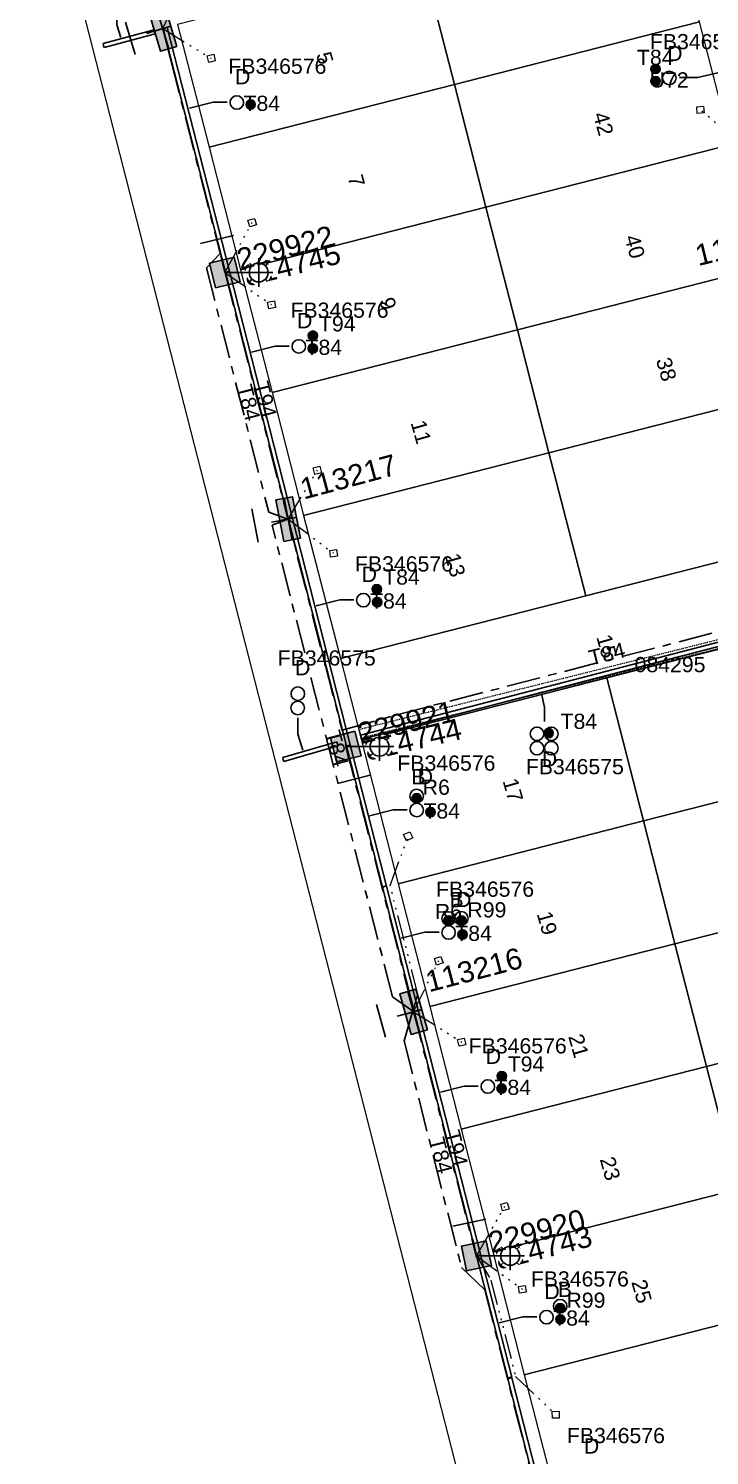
# Model space of a CAD drawing. Header units: metres. Extents: x 307635 to 308805, y 6256169 to 6257356.
# Drawn here: x 308244.3 to 308324.9, y 6256471.7 to 6256640.7 of the extents above; entities that cross this region are included whole.
import ezdxf
from ezdxf.enums import TextEntityAlignment as Align

# ---------------------------------------------------------------- set-up
doc = ezdxf.new("R2010")
doc.units = ezdxf.units.M
for name, pattern in [('Cable Exist UG', [7, 4, -1, 1, -1]), ('DASHED', [19.05, 12.7, -6.35]), ('HIDDEN2', [0.1875, 0.125, -0.0625]), ('PHANTOMX2', [6.6, 3, -0.75, 0.2, -0.75, 0.2, -0.75, 0.2, -0.75])]:
    doc.linetypes.add(name, pattern=pattern)
doc.layers.get('0').update_dxf_attribs({"color": 6})
doc.layers.get('Defpoints').update_dxf_attribs({"color": 250})
for name, color, linetype, lineweight in [('Cadastre Land Parcels_SP_EXT', 118, 'Continuous', 15), ('Cadastre Other Property_SP_EXT', 138, 'DASHED', 15), ('Mains_LV_EXT', 163, 'Continuous', 25), ('Mains_LV_SL_EXT', 135, 'Continuous', 25), ('Services_SP_EXT', 42, 'PHANTOMX2', 20)]:
    doc.layers.add(name, color=color, linetype=linetype, lineweight=lineweight)
for name, color, linetype in [('Duct_SP_EXT', 30, 'Continuous'), ('Equip_SP_SL_EXT', 7, 'Continuous'), ('SupportsUG_SP_LV_EXT', 7, 'Continuous'), ('SupportsUG_SP_LV_SL_EXT', 7, 'Continuous')]:
    doc.layers.add(name, color=color, linetype=linetype)
doc.styles.add('COLUMN_LABEL', font='arial.ttf', dxfattribs={"height": 2})
doc.styles.add('iecARIAL', font='arial.ttf', dxfattribs={"height": 2})
doc.styles.add('POLE_LABEL', font='arial.ttf', dxfattribs={"height": 2})
doc.styles.add('SL_LABEL', font='arial.ttf', dxfattribs={"height": 2})
doc.styles.get("Standard").update_dxf_attribs({"font": 'arial.ttf'})

# ---------------------------------------------------------------- blocks, each defined once
blk = doc.blocks.new('COLUMN_EXT')
blk.add_hatch(color=256).paths.add_polyline_path([(1.5, -1.5), (1.5, 1.5), (-1.5, 1.5), (-1.5, -1.5)])
blk.add_lwpolyline([(1.5, 1.5), (-1.5, 1.5), (-1.5, -1.5), (1.5, -1.5)], close=True)
at = {"layer": 'Defpoints', "flags": 128}
for points in [[(0, 0), (0, -2)], [(2, -4), (-2, -4)]]:
    blk.add_lwpolyline(points, dxfattribs=at)
at = {"flags": 9}
for tag, p in [('STREETNAME', (-1.81, 1.6)), ('SUBURB', (-1.81, 1.8)), ('NOTES', (-1.81, 2)), ('COLUMN_TYPE', (-1.81, 0.4)), ('OWNED_BY', (-1.81, 0.6)), ('LOCATION', (-1.81, 1.4)), ('LEGEND', (-1.81, 1.2)), ('USAGE', (-1.81, 1)), ('STATE', (-1.81, 0.8))]:
    blk.add_attdef(tag, text='', height=0.2, rotation=180, dxfattribs=at).set_placement(p, align=Align.MIDDLE_LEFT)
at = {"flags": 1}
blk.add_attdef('Z', (-1.81, 2.35), '', height=0.2, rotation=180, dxfattribs=at)
at = {"flags": 9}
for tag, style, p in [('STRUCTURE_PLANT_NUMBER', 'POLE_LABEL', (-1.81, -0.03)), ('STREET_CODE', 'COLUMN_LABEL', (-1.81, 0.2))]:
    blk.add_attdef(tag, text='', height=0.2, rotation=180, dxfattribs=dict(at, style=style)).set_placement(p, align=Align.MIDDLE_LEFT)
at = {"style": 'COLUMN_LABEL', "width": 0.9, "flags": 8}
blk.add_attdef('ASSET_NUM', text='', height=2, rotation=270, dxfattribs=at).set_placement((2, -4), align=Align.MIDDLE_LEFT)
blk = doc.blocks.new('PILLAR_EXT')
blk.add_hatch(color=256).paths.add_polyline_path([(2.5, -1), (2.5, 1), (-2.5, 1), (-2.5, -1)])
for p, q in [((2.5, 0), (-2.5, 0)), ((0, -1), (0, 1))]:
    blk.add_line(p, q)
at = {"ltscale": 10}
blk.add_line((-2.5, 0), (2.5, 0), dxfattribs=at)
blk.add_lwpolyline([(2.5, 1), (1.25, 1), (-1.25, 1), (-2.5, 1), (-2.5, -1), (2.5, -1)], close=True)
at = {"layer": 'Defpoints'}
for p, q in [((0, 0), (0, -2)), ((2, -4), (-2, -4))]:
    blk.add_line(p, q, dxfattribs=at)
for tag, p, flags in [('STREETNAME', (0, 1.8), 9), ('SUBURB', (0, 2), 1), ('SUPPORT_TYPE', (0, 0.6), 9), ('OWNED_BY', (0, 0.2), 9), ('LOCATION', (0, 1.2), 9), ('LEGEND', (0, 1), 9), ('PARENT', (0, 1.6), 9), ('USAGE', (0, 0.8), 9), ('NOTES', (0, 1.4), 9), ('STATE', (0, 0.4), 9)]:
    blk.add_attdef(tag, p, '', height=0.2, rotation=180, dxfattribs=dict(flags=flags))
at = {"width": 0.9, "flags": 8}
blk.add_attdef('ASSET_NUM', text='', height=2, rotation=270, dxfattribs=at).set_placement((2, -4), align=Align.MIDDLE_LEFT)
blk = doc.blocks.new('DUCT_EXT')
blk.add_circle((0, 0.8), 0.8)
at = {"flags": 1}
blk.add_attdef('Z', (0, 0), '', height=0.2, dxfattribs=at)
at = {"flags": 9}
for tag, p in [('DUCT_CODE', (0, 0)), ('XSECT_TYPE', (0, -0.2)), ('STATE', (0, -0.6)), ('FB_REFERENCE', (0, -0.4)), ('NOTES', (0, -0.8))]:
    blk.add_attdef(tag, text='', height=0.2, dxfattribs=at).set_placement(p, align=Align.MIDDLE_LEFT)
blk = doc.blocks.new('SL_LANTERN_EXT')
at = {"flags": 9}
for tag, p in [('LRATECODE', (-7.4, 0)), ('LOUTREACHVOCAB', (-7.2, 0)), ('LOUTREACH', (-7, 0)), ('LANTNUMBER', (-6.6, 0)), ('LNEW', (-6.4, 0)), ('LMASTVOCAB', (-6.2, 0)), ('LMAST', (-6, 0)), ('LLAMPVOCAB', (-5.8, 0)), ('LLAMP', (-5.6, 0)), ('LEXIST', (-5.4, 0)), ('LCHARGE3PERCENT', (-5.2, 0)), ('LCHARGE3', (-5, 0)), ('LCHARGE2PERCENT', (-4.8, 0)), ('LCHARGE2', (-4.6, 0)), ('LCHARGE1PERCENT', (-4.4, 0)), ('LCHARGE1', (-4.2, 0)), ('LCATEGORY', (-4, 0)), ('LBRACKETVOCAB', (-3.8, 0)), ('LBRACKET', (-3.6, 0)), ('LKINGHEIGHT', (-3.4, 0)), ('CREPLACE', (-3.2, 0)), ('CREMOVE', (-3, 0)), ('CNUMBER', (-2.8, 0)), ('CNEW', (-2.6, 0)), ('CEXIST', (-2.4, 0)), ('USAGE', (-2.2, 0)), ('STATE', (-2, 0)), ('OWNED_BY', (-1.8, 0)), ('ORIENTATION', (-1.6, 0)), ('OPERATING_VOLTAGE', (-1.4, 0)), ('NO_PHASES', (-1.2, 0)), ('LANTERN_TYPE', (-1, 0)), ('LANTERN_PURPOSE', (-0.8, 0)), ('CONTROL_TYPE', (-0.6, 0)), ('CONSTRUCTED_VOLTAGE', (-0.4, 0))]:
    blk.add_attdef(tag, text='', height=0.001, rotation=270, dxfattribs=at).set_placement(p, align=Align.MIDDLE_LEFT)
at = {"style": 'SL_LABEL', "flags": 9}
blk.add_attdef('STREET_CODE', text='', height=0.001, rotation=270, dxfattribs=at).set_placement((0, 0), align=Align.MIDDLE_LEFT)
at = {"flags": 1}
blk.add_attdef('Z', (0, 0), '', height=0.001, rotation=270, dxfattribs=at)
at = {"width": 0.9}
blk.add_attdef('LNUMBER', text='', height=1, dxfattribs=at).set_placement((7, -1), align=Align.MIDDLE_LEFT)
at = {"flags": 9}
for tag, p in [('LREMOVE', (0, -7.6)), ('LREPLACE', (0, -7.8)), ('LTYPE', (0, -8)), ('LTYPEVOCAB', (0, -8.2)), ('LEGEND', (0, -8.4)), ('SUBURB', (0, -8.6)), ('STREETNAME', (0, -8.8)), ('LOCATION', (0, -9)), ('NOTES', (0, -9.2)), ('MAINTAINED_BY', (0, -9.86))]:
    blk.add_attdef(tag, text='', height=0.001, dxfattribs=at).set_placement(p, align=Align.MIDDLE_LEFT)
blk.add_attdef('OPERATED_BY', (0, -9.61), '', height=0.001, dxfattribs=at)
blk.add_wipeout([(5.69, 0), (5.06, -1.06), (4, -1.69), (2.94, -1.06), (2.31, 0), (2.94, 1.06), (4, 1.69), (5.06, 1.06)])
for p, q in [((0, 0), (4, 0)), ((2.94, 1.06), (3.2, 0.8)), ((4, 1.69), (4, 0)), ((5.06, 1.06), (4.8, 0.8)), ((2.94, -1.06), (3.2, -0.8)), ((4, 0), (5.69, 0)), ((4, 0), (4, -1.69)), ((5.06, -1.06), (4.8, -0.8))]:
    blk.add_line(p, q)
blk.add_circle((4, 0), 1.12)
blk = doc.blocks.new('CCP_EXT')
at = {"flags": 9}
for tag, p in [('LIFE_SUPPORT', (0, -1.6)), ('STATE', (0, -1.8)), ('NOTES', (0, -2))]:
    blk.add_attdef(tag, text='', height=0.2, dxfattribs=at).set_placement(p, align=Align.MIDDLE_LEFT)
blk.add_wipeout([(0, 0.57), (0.57, 0), (0, -0.57), (-0.57, 0)])
blk.add_lwpolyline([(-0.57, 0), (0, 0.57), (0.57, 0), (0, -0.57), (-0.57, 0)])
at = {"flags": 1}
blk.add_attdef('Z', (0, 0), '', height=0.2, dxfattribs=at)
at = {"flags": 9}
for tag, p in [('CCP_TYPE', (0, 0)), ('CONSTRUCTED_VOLTAGE', (0, -0.2)), ('OPERATING_VOLTAGE', (0, -0.6)), ('ORIENTATION', (0, -0.8)), ('OWNED_BY', (0, -1)), ('NO_PHASES', (0, -0.4)), ('USAGE', (0, -1.2)), ('LEGEND', (0, -1.4))]:
    blk.add_attdef(tag, text='', height=0.2, dxfattribs=at).set_placement(p, align=Align.MIDDLE_LEFT)
blk = doc.blocks.new('CABLE_LARGE_EXT')
h = blk.add_hatch(color=256)
edge = h.paths.add_edge_path()
edge.add_arc((0, 0.55), 0.55, 0, 360)
blk.add_circle((0, 0.55), 0.55)
at = {"flags": 1}
blk.add_attdef('Z', (0, 0), '', height=0.2, dxfattribs=at)
at = {"flags": 9}
for tag, p in [('COND_CODE', (0, 0)), ('STATE', (0, -0.4)), ('XSECT_SIZE', (0, -0.6)), ('FB_REFERENCE', (0, -0.2)), ('NOTES', (0, -0.8))]:
    blk.add_attdef(tag, text='', height=0.2, dxfattribs=at).set_placement(p, align=Align.MIDDLE_LEFT)

msp = doc.modelspace()

# ---------------------------------------------------------------- linework, layer by layer
at = {"layer": 'Cadastre Land Parcels_SP_EXT', "linetype": 'Continuous'}
msp.add_lwpolyline([(308295.95, 6256466.36), (308244.28, 6256668.08)], dxfattribs=at)
for points in [[(308323.69, 6256641.46), (308319.96, 6256655.99), (308290.94, 6256648.57), (308294.67, 6256634.03), (308323.69, 6256641.46)], [(308294.67, 6256634.03), (308290.94, 6256648.57), (308261.91, 6256641.14), (308265.64, 6256626.61), (308294.67, 6256634.03)], [(308327.42, 6256626.93), (308323.69, 6256641.46), (308294.67, 6256634.03), (308298.4, 6256619.5), (308327.42, 6256626.93)], [(308298.4, 6256619.5), (308294.67, 6256634.03), (308265.64, 6256626.61), (308269.37, 6256612.08), (308298.4, 6256619.5)], [(308331.15, 6256612.4), (308327.42, 6256626.93), (308298.4, 6256619.5), (308302.13, 6256604.97), (308331.15, 6256612.4)], [(308302.13, 6256604.97), (308298.4, 6256619.5), (308269.37, 6256612.08), (308273.1, 6256597.55), (308302.13, 6256604.97)], [(308334.88, 6256597.86), (308331.15, 6256612.4), (308302.13, 6256604.97), (308305.86, 6256590.44), (308334.88, 6256597.86)], [(308305.86, 6256590.44), (308302.13, 6256604.97), (308273.1, 6256597.55), (308276.83, 6256583.02), (308305.86, 6256590.44)], [(308339.24, 6256580.91), (308337.23, 6256588.72), (308334.88, 6256597.86), (308305.86, 6256590.44), (308310.21, 6256573.49), (308339.24, 6256580.91)], [(308310.21, 6256573.49), (308305.86, 6256590.44), (308276.83, 6256583.02), (308281.18, 6256566.07), (308310.21, 6256573.49)], [(308312.69, 6256563.8), (308341.72, 6256571.22), (308339.24, 6256580.91), (308310.21, 6256573.49), (308281.18, 6256566.07), (308283.67, 6256556.38), (308312.69, 6256563.8)], [(308346.07, 6256554.27), (308343.61, 6256563.87), (308341.72, 6256571.22), (308312.69, 6256563.8), (308317.05, 6256546.85), (308346.07, 6256554.27)], [(308317.05, 6256546.85), (308312.69, 6256563.8), (308283.67, 6256556.38), (308288.02, 6256539.42), (308317.05, 6256546.85)], [(308349.8, 6256539.74), (308346.07, 6256554.27), (308317.05, 6256546.85), (308320.77, 6256532.32), (308349.8, 6256539.74)], [(308320.77, 6256532.32), (308317.05, 6256546.85), (308288.02, 6256539.42), (308291.75, 6256524.89), (308320.77, 6256532.32)], [(308353.53, 6256525.21), (308349.8, 6256539.74), (308320.77, 6256532.32), (308324.51, 6256517.78), (308353.53, 6256525.21)], [(308324.51, 6256517.78), (308320.77, 6256532.32), (308291.75, 6256524.89), (308295.48, 6256510.36), (308324.51, 6256517.78)], [(308357.26, 6256510.68), (308353.53, 6256525.21), (308324.51, 6256517.78), (308328.23, 6256503.25), (308357.26, 6256510.68)], [(308328.23, 6256503.25), (308324.51, 6256517.78), (308295.48, 6256510.36), (308299.21, 6256495.83), (308328.23, 6256503.25)], [(308331.96, 6256488.72), (308328.23, 6256503.25), (308299.21, 6256495.83), (308302.94, 6256481.3), (308331.96, 6256488.72)], [(308335.69, 6256474.19), (308331.96, 6256488.72), (308302.94, 6256481.3), (308307.73, 6256462.62), (308312.68, 6256458.15), (308340.89, 6256453.97), (308335.69, 6256474.19)]]:
    msp.add_lwpolyline(points, close=True, dxfattribs=at)
at = {"layer": 'Duct_SP_EXT'}
for p, q in [((308259.13, 6256640.49), (308253.1, 6256638.88)), ((308259.26, 6256640.02), (308253.22, 6256638.42)), ((308259.13, 6256640.49), (308259.2, 6256640.25)), ((308259.26, 6256640.02), (308259.2, 6256640.25)), ((308260.22, 6256640.65), (308260.45, 6256640.71)), ((308253.1, 6256638.88), (308253.16, 6256638.65)), ((308253.22, 6256638.42), (308253.16, 6256638.65)), ((308275, 6256582.71), (308275.24, 6256582.77)), ((308275, 6256582.71), (308275.24, 6256582.77)), ((308275.47, 6256582.83), (308275.24, 6256582.77)), ((308275.47, 6256582.83), (308275.24, 6256582.77)), ((308280.75, 6256556.2), (308274.35, 6256554.35)), ((308280.88, 6256555.73), (308274.48, 6256553.89)), ((308280.75, 6256556.2), (308280.82, 6256555.96)), ((308280.88, 6256555.73), (308280.82, 6256555.96)), ((308274.35, 6256554.35), (308274.42, 6256554.12)), ((308274.48, 6256553.89), (308274.42, 6256554.12)), ((308286.15, 6256539.02), (308286.38, 6256539.08)), ((308286.15, 6256539.02), (308286.38, 6256539.08)), ((308289.9, 6256524.33), (308286.15, 6256539.02)), ((308286.62, 6256539.14), (308286.38, 6256539.08)), ((308286.62, 6256539.14), (308286.38, 6256539.08)), ((308290.37, 6256524.45), (308286.62, 6256539.14)), ((308289.9, 6256524.33), (308290.13, 6256524.39)), ((308289.9, 6256524.33), (308290.13, 6256524.39)), ((308290.37, 6256524.45), (308290.13, 6256524.39)), ((308290.37, 6256524.45), (308290.13, 6256524.39)), ((308300.98, 6256480.91), (308301.21, 6256480.97)), ((308301, 6256480.82), (308301.24, 6256480.88)), ((308301.45, 6256481.03), (308301.21, 6256480.97)), ((308301.47, 6256480.93), (308301.24, 6256480.88))]:
    msp.add_line(p, q, dxfattribs=at)
for points in [[(308254.72, 6256642.77), (308254.72, 6256641.08), (308255.18, 6256639.6)], [(308321.29, 6256634.84), (308323.45, 6256634.84), (308326.53, 6256635.55)], [(308267.78, 6256631.92), (308266.12, 6256631.92), (308263.32, 6256631.22)], [(308275.13, 6256603.04), (308273.47, 6256603.04), (308270.66, 6256602.34)], [(308282.76, 6256573.01), (308281.11, 6256573.01), (308278.3, 6256572.31)], [(308305.32, 6256558.62), (308305.32, 6256560.29), (308305.01, 6256561.79)], [(308276.14, 6256559.07), (308276.14, 6256557.11), (308276.72, 6256555.22)], [(308289.07, 6256548.16), (308287.41, 6256548.16), (308284.61, 6256547.46)], [(308292.85, 6256533.67), (308291.19, 6256533.67), (308288.39, 6256532.97)], [(308297.48, 6256515.44), (308295.83, 6256515.44), (308293.02, 6256514.74)], [(308304.43, 6256488.14), (308302.78, 6256488.14), (308299.97, 6256487.43)]]:
    msp.add_lwpolyline(points, dxfattribs=at)
at = {"layer": 'Services_SP_EXT'}
msp.add_lwpolyline([(308260.15, 6256640.64), (308263.04, 6256646.72)], dxfattribs=at)

# ---------------------------------------------------------------- block references
at = {"layer": 'Duct_SP_EXT'}
for name, p in [('CABLE_LARGE_EXT', (308318.47, 6256635.31)), ('CABLE_LARGE_EXT', (308318.47, 6256633.87)), ('DUCT_EXT', (308320.1, 6256634)), ('DUCT_EXT', (308268.92, 6256631.1)), ('CABLE_LARGE_EXT', (308270.56, 6256631.1)), ('CABLE_LARGE_EXT', (308277.93, 6256603.75)), ('DUCT_EXT', (308276.26, 6256602.22)), ('CABLE_LARGE_EXT', (308277.91, 6256602.22)), ('CABLE_LARGE_EXT', (308285.48, 6256573.73)), ('DUCT_EXT', (308283.9, 6256572.19)), ('CABLE_LARGE_EXT', (308285.54, 6256572.19)), ('DUCT_EXT', (308276.14, 6256561.11)), ('DUCT_EXT', (308276.13, 6256559.43)), ('DUCT_EXT', (308304.44, 6256556.37)), ('CABLE_LARGE_EXT', (308305.82, 6256556.7)), ('DUCT_EXT', (308306.14, 6256556.37)), ('DUCT_EXT', (308304.44, 6256554.67)), ('DUCT_EXT', (308306.14, 6256554.67)), ('DUCT_EXT', (308290.2, 6256549)), ('DUCT_EXT', (308290.21, 6256547.34)), ('CABLE_LARGE_EXT', (308290.2, 6256549)), ('CABLE_LARGE_EXT', (308291.85, 6256547.34)), ('DUCT_EXT', (308293.98, 6256534.51)), ('CABLE_LARGE_EXT', (308293.98, 6256534.51)), ('DUCT_EXT', (308295.5, 6256534.52)), ('CABLE_LARGE_EXT', (308295.5, 6256534.52)), ('DUCT_EXT', (308293.98, 6256532.85)), ('CABLE_LARGE_EXT', (308295.63, 6256532.85)), ('CABLE_LARGE_EXT', (308300.27, 6256516.08)), ('DUCT_EXT', (308298.62, 6256514.62)), ('CABLE_LARGE_EXT', (308300.26, 6256514.62)), ('DUCT_EXT', (308307.18, 6256488.62)), ('CABLE_LARGE_EXT', (308307.18, 6256488.62)), ('DUCT_EXT', (308305.57, 6256487.31)), ('CABLE_LARGE_EXT', (308307.21, 6256487.31))]:
    msp.add_blockref(name, p, dxfattribs=at)
at = {"layer": 'SupportsUG_SP_LV_EXT'}
ref = msp.add_blockref('PILLAR_EXT', (308333.05, 6256612.99), dxfattribs=dict(at, rotation=103.5724752002174))
ref.add_attrib('ASSET_NUM', '113220', dxfattribs={"layer": '0', "height": 2.5, "rotation": 13.6331, "style": 'iecARIAL'}).set_placement((308334.55, 6256616.49), align=Align.MIDDLE_RIGHT)
at = {"layer": 'SupportsUG_SP_LV_SL_EXT'}
ref = msp.add_blockref('COLUMN_EXT', (308267.51, 6256611.78), dxfattribs=dict(at, rotation=193.2861228538887))
ref.add_attrib('ASSET_NUM', '814745', dxfattribs={"layer": '0', "height": 2.5, "rotation": 13.9155, "style": 'COLUMN_LABEL'}).set_placement((308269.51, 6256612.53), align=Align.TOP_LEFT)
ref = msp.add_blockref('COLUMN_EXT', (308281.81, 6256555.65), dxfattribs=dict(at, rotation=14.0059440256149))
ref.add_attrib('ASSET_NUM', '814744', dxfattribs={"layer": '0', "height": 2.5, "rotation": 12.9879, "style": 'COLUMN_LABEL'}).set_placement((308283.81, 6256556.4), align=Align.TOP_LEFT)
ref = msp.add_blockref('COLUMN_EXT', (308297.27, 6256495.38), dxfattribs=dict(at, rotation=191.9525235710357))
ref.add_attrib('ASSET_NUM', '814743', dxfattribs={"layer": '0', "height": 2.5, "rotation": 14.2539, "style": 'COLUMN_LABEL'}).set_placement((308299.27, 6256496.13), align=Align.TOP_LEFT)

# ---------------------------------------------------------------- texts
at = {"layer": 'Cadastre Land Parcels_SP_EXT'}
for s, rotation, p in [('5', 285.7422, (308278.29, 6256637.59)), ('42', 285.7432, (308311.05, 6256630.48)), ('7', 285.7504, (308282.02, 6256623.06)), ('40', 285.7468, (308314.78, 6256615.95)), ('9', 285.7376, (308285.75, 6256608.53)), ('38', 285.7448, (308318.51, 6256601.42)), ('11', 285.7458, (308289.48, 6256594)), ('13', 285.746, (308293.52, 6256578.25)), ('15', 285.7481, (308311.45, 6256568.64)), ('17', 285.7451, (308300.36, 6256551.61)), ('19', 285.7386, (308304.4, 6256535.87)), ('21', 285.7468, (308308.13, 6256521.34)), ('23', 285.7458, (308311.86, 6256506.81)), ('25', 285.7458, (308315.59, 6256492.28))]:
    msp.add_text(s, height=1.8, rotation=rotation, dxfattribs=at).set_placement(p)
at = {"layer": 'Cadastre Other Property_SP_EXT'}
msp.add_text('084295', height=1.8, dxfattribs=at).set_placement((308315.99, 6256564.46))
at = {"layer": 'Duct_SP_EXT'}
for s, p in [('FB346576', (308317.8, 6256638.2)), ('T84', (308316.27, 6256636.33)), ('D', (308319.85, 6256636.8)), ('FB346576', (308267.92, 6256635.29)), ('D', (308268.71, 6256634.05)), ('U72', (308317.77, 6256633.67)), ('T84', (308269.71, 6256630.9)), ('FB346576', (308275.27, 6256606.41)), ('D', (308276.05, 6256605.17)), ('T94', (308278.64, 6256604.8)), ('T84', (308277.05, 6256602.02)), ('FB346576', (308282.9, 6256576.38)), ('D', (308283.69, 6256575.14)), ('T84', (308286.24, 6256574.83)), ('T84', (308284.69, 6256571.99)), ('FB346575', (308273.76, 6256565.24)), ('D', (308275.8, 6256564.09)), ('T84', (308307.23, 6256557.74)), ('FB346576', (308287.92, 6256552.8)), ('FB346575', (308303.12, 6256552.38)), ('D', (308305.01, 6256553.28)), ('B', (308289.56, 6256551.18)), ('D', (308290.33, 6256551.2)), ('R6', (308290.92, 6256549.95)), ('T84', (308291, 6256547.14)), ('FB346576', (308292.5, 6256537.88)), ('R6', (308292.35, 6256535.23)), ('B', (308294.09, 6256536.64)), ('D', (308294.86, 6256536.66)), ('R99', (308296.21, 6256535.43)), ('T84', (308294.77, 6256532.65)), ('FB346576', (308296.36, 6256519.33)), ('D', (308298.37, 6256518.09)), ('T94', (308300.98, 6256517.18)), ('T84', (308299.41, 6256514.42)), ('FB346576', (308303.71, 6256491.74)), ('D', (308305.32, 6256490.26)), ('B', (308306.91, 6256490.51)), ('R99', (308307.93, 6256489.22)), ('T84', (308306.36, 6256487.11)), ('FB346576', (308307.98, 6256473.2)), ('D', (308309.99, 6256471.96))]:
    msp.add_text(s, height=1.8, dxfattribs=at).set_placement(p)
at = {"layer": 'Mains_LV_EXT'}
for s, rotation, p in [('T84', 284.3264, (308268.91, 6256598.25)), ('T94', 284.3156, (308270.88, 6256598.61)), ('T84', 14.1869, (308310.84, 6256565.23)), ('T94', 284.3156, (308293.5, 6256509.99)), ('T84', 284.2059, (308291.68, 6256509.14))]:
    msp.add_text(s, height=1.8, rotation=rotation, dxfattribs=at).set_placement(p)

# ---------------------------------------------------------------- next in the draw order: block references
at = {"layer": 'Equip_SP_SL_EXT'}
ref = msp.add_blockref('SL_LANTERN_EXT', (308267.51, 6256611.78), dxfattribs=at)
ref.add_attrib('ASSET_NUM', '229922', dxfattribs={"layer": '0', "height": 2.5, "rotation": 14.3896, "style": 'iecARIAL'}).set_placement((308269.01, 6256613.28), align=Align.MIDDLE_LEFT)
ref = msp.add_blockref('SL_LANTERN_EXT', (308281.81, 6256555.65), dxfattribs=at)
ref.add_attrib('ASSET_NUM', '229921', dxfattribs={"layer": '0', "height": 2.5, "rotation": 13.7704, "style": 'iecARIAL'}).set_placement((308283.31, 6256557.15), align=Align.MIDDLE_LEFT)
ref = msp.add_blockref('SL_LANTERN_EXT', (308297.27, 6256495.38), dxfattribs=at)
ref.add_attrib('ASSET_NUM', '229920', dxfattribs={"layer": '0', "height": 2.5, "rotation": 14.3199, "style": 'iecARIAL'}).set_placement((308298.77, 6256496.88), align=Align.MIDDLE_LEFT)
at = {"layer": 'Services_SP_EXT'}
for p, rotation in [((308265.89, 6256637.13), 148.5549012160899), ((308323.78, 6256631.03), 319.426938621116), ((308273.04, 6256607.95), 145.2861230918672), ((308278.46, 6256588.36), 239.0176385038265), ((308280.37, 6256578.54), 143.0176385616739), ((308289.2, 6256545.04), 339.7942560102859), ((308292.82, 6256530.3), 243.711274046438), ((308295.53, 6256520.67), 147.7112739720088), ((308302.71, 6256491.42), 143.9525238312335), ((308306.67, 6256476.57), 136.5244914328467)]:
    msp.add_blockref('CCP_EXT', p, dxfattribs=dict(at, rotation=rotation))

# ---------------------------------------------------------------- next in the draw order: linework, layer by layer
at = {"layer": 'Cadastre Other Property_SP_EXT', "linetype": 'HIDDEN2'}
msp.add_lwpolyline([(308339.84, 6256578.49), (308334.43, 6256577.13), (308334.05, 6256577.02), (308334.05, 6256577.02, 0.382003), (308330.83, 6256571.11), (308330.83, 6256571.11), (308331.21, 6256569.63), (308283.4, 6256557.67), (308283.64, 6256556.69), (308331.44, 6256568.65), (308331.6, 6256568.1), (308331.6, 6256568.1, 0.401191), (308337.65, 6256564.69), (308337.65, 6256564.69), (308343.01, 6256566.12), (308339.84, 6256578.49)], format="xyb", close=True, dxfattribs=at)
at = {"layer": 'Duct_SP_EXT'}
for p, q in [((308267.58, 6256611.8), (308260.22, 6256640.65)), ((308268.04, 6256611.92), (308260.68, 6256640.77)), ((308267.58, 6256611.8), (308267.81, 6256611.86)), ((308267.58, 6256611.8), (308267.81, 6256611.86)), ((308275, 6256582.71), (308267.58, 6256611.8)), ((308268.04, 6256611.92), (308267.81, 6256611.86)), ((308268.04, 6256611.92), (308267.81, 6256611.86)), ((308275.47, 6256582.83), (308268.04, 6256611.92)), ((308281.89, 6256555.73), (308275, 6256582.71)), ((308282.35, 6256555.85), (308275.47, 6256582.83)), ((308283.56, 6256557.01), (308335.92, 6256570.6)), ((308283.68, 6256556.54), (308336.04, 6256570.14)), ((308281.89, 6256555.73), (308282.12, 6256555.79)), ((308281.89, 6256555.73), (308282.12, 6256555.79)), ((308286.15, 6256539.02), (308281.89, 6256555.73)), ((308282.35, 6256555.85), (308282.12, 6256555.79)), ((308282.35, 6256555.85), (308282.12, 6256555.79)), ((308286.62, 6256539.14), (308282.35, 6256555.85)), ((308283.56, 6256557.01), (308283.62, 6256556.78)), ((308283.68, 6256556.54), (308283.62, 6256556.78)), ((308297.31, 6256495.29), (308289.9, 6256524.33)), ((308297.78, 6256495.4), (308290.37, 6256524.45)), ((308297.28, 6256495.39), (308297.52, 6256495.45)), ((308300.98, 6256480.91), (308297.28, 6256495.39)), ((308297.31, 6256495.29), (308297.54, 6256495.35)), ((308297.75, 6256495.51), (308297.52, 6256495.45)), ((308297.78, 6256495.4), (308297.54, 6256495.35)), ((308301.45, 6256481.03), (308297.75, 6256495.51)), ((308305.89, 6256461.67), (308301, 6256480.82)), ((308306.32, 6256461.92), (308301.47, 6256480.93))]:
    msp.add_line(p, q, dxfattribs=at)
at = {"layer": 'Mains_LV_EXT', "linetype": 'Cable Exist UG'}
for points in [[(308267.53, 6256611.74), (308274.97, 6256582.59)], [(308289.86, 6256524.25), (308287.34, 6256526.04), (308287.34, 6256526.04), (308273.09, 6256581.88), (308274.97, 6256582.59)], [(308275, 6256582.59), (308276.12, 6256578.09), (308276.12, 6256578.09), (308279.33, 6256565.52), (308281.38, 6256557.59), (308287.37, 6256559.29), (308287.37, 6256559.29), (308336.48, 6256572), (308338.49, 6256572.54)], [(308289.79, 6256524.53), (308297.28, 6256495.18)]]:
    msp.add_lwpolyline(points, dxfattribs=at)
at = {"layer": 'Mains_LV_SL_EXT', "linetype": 'Cable Exist UG'}
msp.add_lwpolyline([(308281.78, 6256555.9), (308289.81, 6256524.42)], dxfattribs=at)
at = {"layer": 'Services_SP_EXT'}
for points in [[(308260.15, 6256640.64), (308265.89, 6256637.13)], [(308333.05, 6256612.99), (308331.4, 6256615.42), (308331.4, 6256615.42), (308328.41, 6256627.07), (308323.78, 6256631.03)], [(308267.51, 6256611.78), (308273.04, 6256607.95)], [(308275, 6256582.59), (308278.46, 6256588.36)], [(308275, 6256582.59), (308280.37, 6256578.54)], [(308289.81, 6256524.42), (308290.35, 6256526.35), (308290.35, 6256526.35), (308287.07, 6256539.23), (308289.2, 6256545.04)], [(308289.84, 6256524.27), (308292.82, 6256530.3)], [(308289.84, 6256524.27), (308295.53, 6256520.67)], [(308297.27, 6256495.38), (308302.71, 6256491.42)], [(308297.27, 6256495.38), (308298.99, 6256492.51), (308298.99, 6256492.51), (308301.91, 6256481.09), (308306.67, 6256476.57)]]:
    msp.add_lwpolyline(points, dxfattribs=at)

# ---------------------------------------------------------------- next in the draw order: block references
for p, rotation in [((308270.74, 6256617.68), 241.2861230289675), ((308300.64, 6256501.2), 239.9525238878087)]:
    msp.add_blockref('CCP_EXT', p, dxfattribs=dict(at, rotation=rotation))
at = {"layer": 'SupportsUG_SP_LV_EXT'}
ref = msp.add_blockref('PILLAR_EXT', (308260.15, 6256640.64), dxfattribs=dict(at, rotation=286.5549009322154))
ref.add_attrib('ASSET_NUM', '113218', dxfattribs={"layer": '0', "height": 2.5, "rotation": 14.2278, "style": 'iecARIAL'}).set_placement((308261.65, 6256644.14), align=Align.MIDDLE_LEFT)
ref = msp.add_blockref('PILLAR_EXT', (308275, 6256582.59), dxfattribs=dict(at, rotation=281.0176386515191))
ref.add_attrib('ASSET_NUM', '113217', dxfattribs={"layer": '0', "height": 2.5, "rotation": 14.9988, "style": 'iecARIAL'}).set_placement((308276.5, 6256586.09), align=Align.MIDDLE_LEFT)
ref = msp.add_blockref('PILLAR_EXT', (308289.84, 6256524.27), dxfattribs=dict(at, rotation=285.7112739962664))
ref.add_attrib('ASSET_NUM', '113216', dxfattribs={"layer": '0', "height": 2.5, "rotation": 14.6725, "style": 'iecARIAL'}).set_placement((308291.34, 6256527.77), align=Align.MIDDLE_LEFT)

# ---------------------------------------------------------------- next in the draw order: texts
at = {"layer": 'Mains_LV_EXT'}
msp.add_text('T84', height=1.8, rotation=284.3156, dxfattribs=at).set_placement((308279.36, 6256557.32))

# ---------------------------------------------------------------- next in the draw order: linework, layer by layer
at = {"layer": 'Mains_LV_EXT', "linetype": 'Cable Exist UG'}
for points in [[(308260.13, 6256640.76), (308261.11, 6256636.9), (308261.11, 6256636.9), (308266.95, 6256614.04), (308265.32, 6256612.32), (308265.32, 6256612.32), (308272.7, 6256583.42), (308274.97, 6256582.59)], [(308289.79, 6256524.53), (308288.73, 6256520.81), (308288.73, 6256520.81), (308295.51, 6256494), (308298.26, 6256491.34), (308298.26, 6256491.34), (308305.84, 6256461.63), (308310.76, 6256457.11), (308310.78, 6256454.44), (308310.78, 6256454.44), (308327.02, 6256452.07), (308326.15, 6256444.2), (308327.86, 6256442.32)]]:
    msp.add_lwpolyline(points, dxfattribs=at)
at = {"layer": 'Services_SP_EXT'}
for points in [[(308267.51, 6256611.78), (308270.74, 6256617.68)], [(308297.27, 6256495.38), (308300.64, 6256501.2)]]:
    msp.add_lwpolyline(points, dxfattribs=at)

doc.saveas('drawing.dxf')
